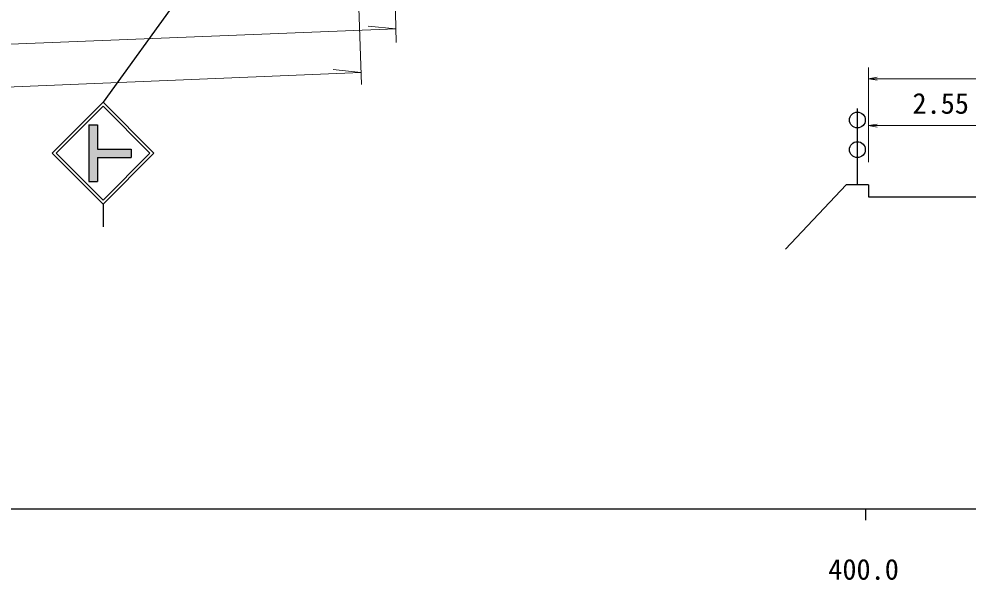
# Model space of a CAD drawing. Units: millimetres at full size, sheet at 1:1000, with parts at other scales. Extents: x 40000 to 680000, y 20000 to 380000.
# Drawn here: x 393240 to 477069, y 198715 to 248280 of the extents above; entities that cross this region are included whole.
import ezdxf
from ezdxf.enums import TextEntityAlignment as Align

# ---------------------------------------------------------------- set-up
doc = ezdxf.new("R2010")
doc.units = ezdxf.units.MM
doc.header["$LTSCALE"] = 1000
for name, color, linetype, lineweight in [('M-BGD', 7, 'Continuous', 25), ('M-STR-HTXT', 7, 'Continuous', 13), ('M-STR-STRC', 7, 'Continuous', 25), ('M-TTL-BAND', 7, 'Continuous', 25)]:
    doc.layers.add(name, color=color, linetype=linetype, lineweight=lineweight)
doc.styles.add('ＭＳ ゴシック', font='')
doc.styles.get('ＭＳ ゴシック').set_extended_font_data('MS Gothic')

# ---------------------------------------------------------------- blocks, each defined once
blk = doc.blocks.new('open_arrow')
at = {"color": 0, "linetype": 'Continuous', "lineweight": -2}
blk.add_lwpolyline([(7.5, 1.25), (0, 0), (7.5, -1.25)], dxfattribs=at)

msp = doc.modelspace()

# ---------------------------------------------------------------- hatches: boundary and pattern name
at = {"layer": 'M-STR-STRC'}
msp.add_hatch(color=256, dxfattribs=at).paths.add_polyline_path([(399413, 238918), (400163, 238918), (400163, 236793), (403163, 236793), (403163, 236043), (400163, 236043), (400163, 233918), (399413, 233918)])

# ---------------------------------------------------------------- linework, layer by layer
at = {"layer": 'M-BGD'}
for p, q in [((467298, 233637), (467298, 240359)), ((466315, 233637), (460961, 227936)), ((468282, 233637), (466315, 233637)), ((468282, 233637), (468282, 232556)), ((468282, 232556), (479725, 232556))]:
    msp.add_line(p, q, dxfattribs=at)
for centre in [(467298, 239354), (467298, 236740)]:
    msp.add_circle(centre, 700, dxfattribs=at)
at = {"layer": 'M-STR-HTXT'}
for p, q in [((422577, 269622), (423484, 242485)), ((425952, 269887), (426563, 246208)), ((426532, 247414), (424089, 247659)), ((468282, 235637), (468282, 244002)), ((423448, 243566), (421005, 243807)), ((468282, 243002), (518532, 243002)), ((468282, 238858), (481032, 238858))]:
    msp.add_line(p, q, dxfattribs=at)
for points in [[(320900, 243626), (332409, 243845), (357507, 244767), (375243, 245418), (387973, 245885), (426532, 247414)], [(423448, 243566), (389917, 242177), (327076, 239955)]]:
    msp.add_lwpolyline(points, dxfattribs=at)
at = {"layer": 'M-STR-STRC'}
for p, q in [((422067, 270584), (400664, 240918)), ((396164, 236418), (400664, 240918)), ((405164, 236418), (400664, 240918)), ((396517, 236418), (400664, 240565)), ((404810, 236418), (400664, 240565)), ((399413, 238918), (399413, 233918)), ((399413, 238918), (400163, 238918)), ((400163, 238918), (400163, 236793)), ((396164, 236418), (400664, 231918)), ((396517, 236418), (400664, 232271)), ((400163, 236793), (403163, 236793)), ((400664, 232271), (404810, 236418)), ((400664, 231918), (405164, 236418)), ((403163, 236793), (403163, 236043)), ((400163, 236043), (403163, 236043)), ((400163, 236043), (400163, 233918)), ((399413, 233918), (400163, 233918)), ((400664, 231918), (400664, 229918))]:
    msp.add_line(p, q, dxfattribs=at)
at = {"layer": 'M-TTL-BAND'}
for p, q in [((40000, 205000), (579000, 205000)), ((468000, 205000), (468000, 204000))]:
    msp.add_line(p, q, dxfattribs=at)

# ---------------------------------------------------------------- block references
at = {"layer": 'M-STR-HTXT', "xscale": 100, "yscale": 100}
for p in [(468282, 243002), (468282, 238858)]:
    msp.add_blockref('open_arrow', p, dxfattribs=at)

# ---------------------------------------------------------------- texts
at = {"layer": 'M-STR-HTXT', "style": 'ＭＳ ゴシック'}
msp.add_text('2.55', height=1833, dxfattribs=at).set_placement((474657, 239358), align=Align.BOTTOM_CENTER)
at = {"layer": 'M-TTL-BAND', "style": 'ＭＳ ゴシック'}
msp.add_text('400.0', height=1833, dxfattribs=at).set_placement((467844, 198195), align=Align.BOTTOM_CENTER)

doc.saveas('drawing.dxf')
